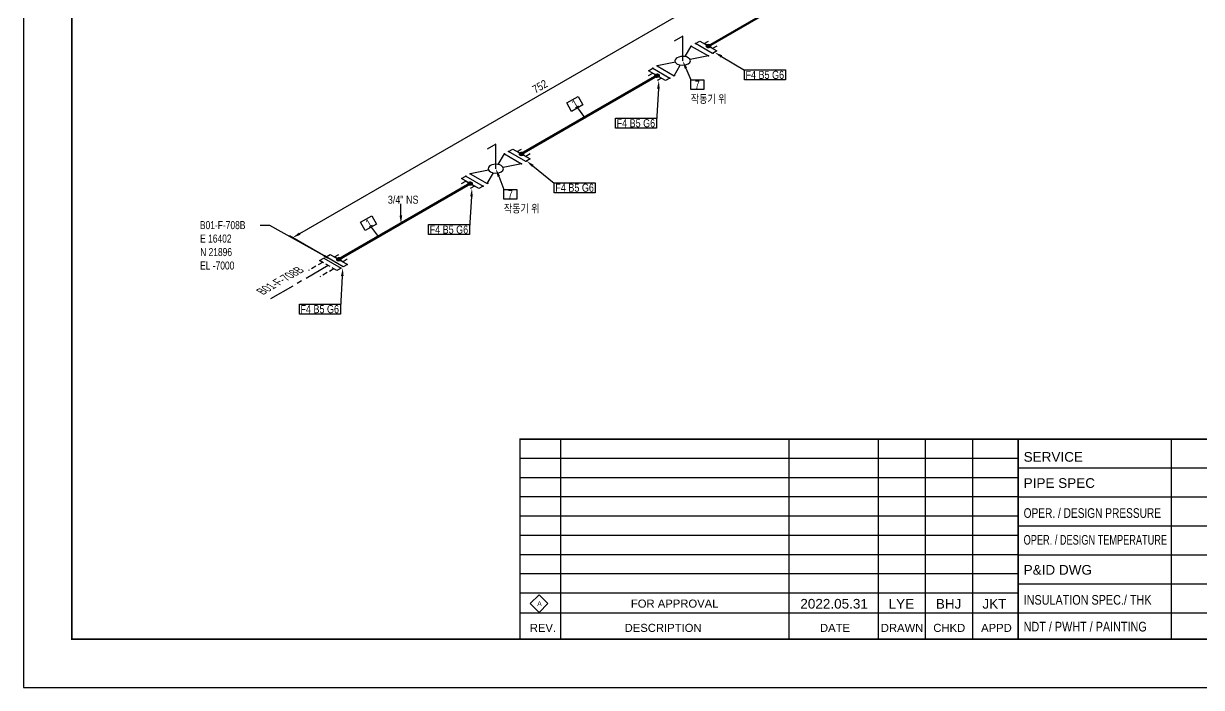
# Model space of a CAD drawing. Header units: millimetres. Extents: x 0 to 594, y 0 to 420.
# Drawn here: x 0 to 365.4, y 0 to 205.9 of the extents above; entities that cross this region are included whole.
import ezdxf
from ezdxf import colors
from ezdxf.entities.mleader import LeaderData, LeaderLine
from ezdxf.enums import TextEntityAlignment as Align
from ezdxf.math import Vec2, Vec3

# ---------------------------------------------------------------- set-up
doc = ezdxf.new("R2010")
doc.units = ezdxf.units.MM
doc.header["$LTSCALE"] = 0.25
doc.linetypes.add('CENTER', pattern=[50.8, 31.75, -6.35, 6.35, -6.35])
doc.linetypes.add('DASHED2', pattern=[9.525, 6.35, -3.175])
for name, color, linetype in [('TITLE', 7, 'Continuous'), ('기기', 6, 'Continuous'), ('밸브', 4, 'Continuous'), ('연속', 7, 'DASHED2'), ('열 추적 선', 7, 'CENTER'), ('용접', 1, 'Continuous'), ('주석', 7, 'Continuous'), ('치수', 1, 'Continuous')]:
    doc.layers.add(name, color=color, linetype=linetype)
doc.layers.add('파이프 작은 보어', color=30, linetype='Continuous', lineweight=50)
doc.styles.add('AdskIsoAnnotation', font='arial.ttf', dxfattribs={"width": 0.8, "height": 1})
doc.styles.add('AdskIsoMetric', font='arial.ttf', dxfattribs={"width": 0.8, "height": 2.5})
doc.styles.add('AdskIsoMetric-30', font='arial.ttf', dxfattribs={"width": 0.8, "height": 2.5})
doc.styles.add('FF1', font='arial.ttf')
doc.styles.add('MtXpl_', font='')
doc.styles.add('RomanS', font='arial.ttf')
doc.styles.get("Standard").update_dxf_attribs({"font": 'arial.ttf'})
doc.styles.get('MtXpl_').set_extended_font_data('Gulim')
doc.dimstyles.new('AdskIsoMetric', dxfattribs={"dimtxt": 2.5, "dimasz": 2.5, "dimexe": 1, "dimexo": 2, "dimgap": 0.8, "dimtad": 1, "dimdec": 0, "dimrnd": 1, "dimzin": 0, "dimdsep": 46, "dimtxsty": 'AdskIsoMetric', "dimcen": 0, "dimclrt": 7, "dimadec": 0, "dimazin": 0, "dimtfac": 1, "dimtdec": 0, "dimtmove": 1, "dimatfit": 3, "dimfxl": 0, "dimfrac": 2, "dimtolj": 1, "dimtzin": 0, "dimarcsym": 0})

# ---------------------------------------------------------------- blocks, each defined once
blk = doc.blocks.new('플랜지-2-IsoRight')
at = {"color": 0, "linetype": 'ByBlock', "lineweight": -2}
blk.add_wipeout([(0.044, -0.23), (-0.044, -0.179), (-0.044, 0.23), (0.044, 0.179)], dxfattribs=at)
at = {"color": 0, "linetype": 'ByBlock', "lineweight": -2, "extrusion": (-0.707107, -0.408248, 0.57735)}
for p, q in [((-0.044, -0.179), (-0.044, 0.23)), ((-0.044, 0.23), (0.044, 0.179)), ((0.044, 0.179), (0.044, -0.23)), ((0.044, -0.23), (-0.044, -0.179))]:
    blk.add_line(p, q, dxfattribs=at)
at = {"color": 0, "linetype": 'ByBlock', "lineweight": -2}
blk.add_wipeout([(0.044, -0.23), (-0.044, -0.179), (-0.044, 0.23), (0.044, 0.179)], dxfattribs=at)
at = {"color": 0, "linetype": 'ByBlock', "lineweight": -2, "extrusion": (-0.707107, -0.408248, 0.57735)}
for p, q in [((-0.044, -0.179), (-0.044, 0.23)), ((-0.044, 0.23), (0.044, 0.179)), ((0.044, 0.179), (0.044, -0.23)), ((0.044, -0.23), (-0.044, -0.179))]:
    blk.add_line(p, q, dxfattribs=at)
blk = doc.blocks.new('개스킷-2-IsoRight')
at = {"color": 0, "linetype": 'ByBlock', "lineweight": -2, "extrusion": (-1, 0, 0)}
for p in [(-0.053, 0.235), (0.044, 0.179), (-0.044, -0.179), (0.044, -0.23)]:
    blk.add_point(p, dxfattribs=at)
blk = doc.blocks.new('볼 밸브-2-IsoRight')
at = {"color": 0, "linetype": 'ByBlock', "lineweight": -2, "extrusion": (-0.707107, -0.408248, 0.57735)}
for p, q in [((-0.354, 0), (-0.354, 0.408)), ((-0.354, 0.408), (-0.101, 0.116)), ((-0.101, 0), (-0.354, 0)), ((0.354, 0), (0.101, 0)), ((0.101, -0.116), (0.354, -0.408)), ((0.113, -0.065), (0.113, -0.065)), ((0.354, -0.408), (0.354, 0))]:
    blk.add_line(p, q, dxfattribs=at)
at = {"linetype": 'ByBlock'}
for start_param, end_param in [(-2.356194, 0.785398), (0.785398, 3.926991)]:
    blk.add_ellipse((0, 0), major_axis=(-0.08, 0.138), ratio=0.57735, start_param=start_param, end_param=end_param, dxfattribs=at)
blk = doc.blocks.new('Operator_Lever-1-IsoLeft')
at = {"color": 0, "linetype": 'ByBlock', "lineweight": -2, "extrusion": (0, 0.816497, 0.57735)}
for p, q in [((0, 0), (-0.442, -0.255)), ((-0.442, -0.255), (-0.265, -0.357))]:
    blk.add_line(p, q, dxfattribs=at)
blk = doc.blocks.new('*D26')
at = {"layer": 'Defpoints', "color": 0}
for p in [(240.97, 230.41), (253.96, 222.91), (96.5, 132)]:
    blk.add_point(p, dxfattribs=at)
at = {"layer": '치수', "color": 0, "lineweight": -2}
for p, q in [((251.96, 224.07), (239.97, 230.99)), ((85.67, 140.75), (238.8, 229.16)), ((94.5, 133.15), (82.5, 140.08))]:
    blk.add_line(p, q, dxfattribs=at)
at = {"layer": '치수', "color": 0}
for points in [[(238.6, 229.52), (239.01, 228.8), (240.97, 230.41)], [(85.46, 141.11), (85.88, 140.39), (83.5, 139.5)]]:
    blk.add_solid(points, dxfattribs=at)
at = {"layer": '치수', "color": 7, "insert": (160.19, 186.39), "char_height": 2.5, "attachment_point": 5, "rotation": 30, "style": 'AdskIsoMetric-30'}
blk.add_mtext('\\A1;752', dxfattribs=at)
blk = doc.blocks.new('SocketWeld-2-IsoRight')
blk.add_hatch(color=256).paths.add_polyline_path([(0.006, -0.044), (0.006, -0.044), (0.006, -0.044), (0.006, -0.044), (0.006, -0.044), (0.007, -0.044), (0.007, -0.044), (0.007, -0.044), (0.007, -0.044), (0.007, -0.044), (0.008, -0.044), (0.008, -0.044), (0.008, -0.044), (0.008, -0.044), (0.009, -0.044), (0.009, -0.044), (0.009, -0.044), (0.009, -0.044), (0.009, -0.044), (0.01, -0.044), (0.01, -0.044), (0.01, -0.044), (0.01, -0.044), (0.01, -0.045), (0.011, -0.045), (0.011, -0.045), (0.011, -0.045), (0.011, -0.045), (0.012, -0.045), (0.012, -0.045), (0.012, -0.045), (0.012, -0.045), (0.012, -0.045), (0.013, -0.045), (0.013, -0.045), (0.013, -0.045), (0.013, -0.045), (0.013, -0.045), (0.014, -0.045), (0.014, -0.045), (0.014, -0.045), (0.014, -0.045), (0.015, -0.045), (0.015, -0.045), (0.015, -0.045), (0.015, -0.045), (0.015, -0.046), (0.016, -0.046), (0.016, -0.046), (0.016, -0.046), (0.016, -0.046), (0.016, -0.046), (0.016, -0.046), (0.017, -0.045), (0.017, -0.045), (0.017, -0.045), (0.017, -0.045), (0.017, -0.045), (0.018, -0.045), (0.018, -0.045), (0.018, -0.045), (0.018, -0.045), (0.018, -0.045), (0.018, -0.045), (0.019, -0.045), (0.019, -0.045), (0.019, -0.045), (0.019, -0.045), (0.019, -0.045), (0.02, -0.045), (0.02, -0.045), (0.02, -0.045), (0.02, -0.045), (0.02, -0.045), (0.02, -0.044), (0.021, -0.044), (0.021, -0.044), (0.021, -0.044), (0.021, -0.044), (0.021, -0.044), (0.022, -0.044), (0.022, -0.044), (0.022, -0.044), (0.022, -0.044), (0.022, -0.044), (0.022, -0.044), (0.023, -0.044), (0.023, -0.044), (0.023, -0.044), (0.023, -0.044), (0.023, -0.044), (0.024, -0.044), (0.024, -0.044), (0.024, -0.044), (0.024, -0.044), (0.024, -0.043), (0.024, -0.043), (0.025, -0.043), (0.025, -0.043), (0.025, -0.043), (0.025, -0.043), (0.025, -0.043), (0.025, -0.043), (0.025, -0.043), (0.026, -0.043), (0.026, -0.043), (0.026, -0.042), (0.026, -0.042), (0.026, -0.042), (0.026, -0.042), (0.026, -0.042), (0.026, -0.042), (0.027, -0.042), (0.027, -0.042), (0.027, -0.041), (0.027, -0.041), (0.027, -0.041), (0.027, -0.041), (0.027, -0.041), (0.028, -0.041), (0.028, -0.041), (0.028, -0.04), (0.028, -0.04), (0.028, -0.04), (0.028, -0.04), (0.028, -0.04), (0.028, -0.04), (0.029, -0.04), (0.029, -0.04), (0.029, -0.039), (0.029, -0.039), (0.029, -0.039), (0.029, -0.039), (0.029, -0.039), (0.03, -0.039), (0.03, -0.039), (0.03, -0.038), (0.03, -0.038), (0.03, -0.038), (0.03, -0.038), (0.03, -0.038), (0.03, -0.038), (0.031, -0.038), (0.031, -0.038), (0.031, -0.037), (0.031, -0.037), (0.031, -0.037), (0.031, -0.037), (0.031, -0.037), (0.032, -0.037), (0.032, -0.037), (0.032, -0.037), (0.032, -0.036), (0.032, -0.036), (0.032, -0.036), (0.032, -0.036), (0.032, -0.035), (0.032, -0.035), (0.032, -0.035), (0.032, -0.035), (0.032, -0.035), (0.032, -0.034), (0.032, -0.034), (0.032, -0.034), (0.032, -0.034), (0.033, -0.034), (0.033, -0.033), (0.033, -0.033), (0.033, -0.033), (0.033, -0.033), (0.033, -0.033), (0.033, -0.032), (0.033, -0.032), (0.033, -0.032), (0.033, -0.032), (0.033, -0.032), (0.033, -0.031), (0.033, -0.031), (0.033, -0.031), (0.034, -0.031), (0.034, -0.03), (0.034, -0.03), (0.034, -0.03), (0.034, -0.03), (0.034, -0.03), (0.034, -0.029), (0.034, -0.029), (0.034, -0.029), (0.034, -0.029), (0.034, -0.029), (0.034, -0.028), (0.034, -0.028), (0.034, -0.028), (0.035, -0.028), (0.035, -0.028), (0.035, -0.027), (0.035, -0.027), (0.035, -0.027), (0.035, -0.027), (0.035, -0.027), (0.035, -0.027), (0.035, -0.026), (0.035, -0.026), (0.035, -0.026), (0.035, -0.026), (0.035, -0.025), (0.035, -0.025), (0.035, -0.025), (0.035, -0.024), (0.035, -0.024), (0.035, -0.024), (0.035, -0.024), (0.035, -0.023), (0.035, -0.023), (0.035, -0.023), (0.035, -0.023), (0.035, -0.022), (0.035, -0.022), (0.035, -0.022), (0.035, -0.022), (0.035, -0.021), (0.035, -0.021), (0.035, -0.021), (0.035, -0.021), (0.035, -0.02), (0.035, -0.02), (0.035, -0.02), (0.035, -0.02), (0.035, -0.019), (0.035, -0.019), (0.035, -0.019), (0.035, -0.018), (0.035, -0.018), (0.035, -0.018), (0.035, -0.018), (0.035, -0.017), (0.035, -0.017), (0.035, -0.017), (0.035, -0.017), (0.035, -0.016), (0.035, -0.016), (0.035, -0.016), (0.035, -0.016), (0.035, -0.015), (0.035, -0.015), (0.035, -0.015), (0.035, -0.015), (0.035, -0.014), (0.035, -0.014), (0.035, -0.014), (0.035, -0.014), (0.035, -0.013), (0.035, -0.013), (0.035, -0.013), (0.035, -0.013), (0.035, -0.012), (0.035, -0.012), (0.034, -0.012), (0.034, -0.011), (0.034, -0.011), (0.034, -0.011), (0.034, -0.011), (0.034, -0.01), (0.034, -0.01), (0.034, -0.01), (0.034, -0.009), (0.034, -0.009), (0.034, -0.009), (0.034, -0.009), (0.034, -0.008), (0.034, -0.008), (0.033, -0.008), (0.033, -0.007), (0.033, -0.007), (0.033, -0.007), (0.033, -0.007), (0.033, -0.006), (0.033, -0.006), (0.033, -0.006), (0.033, -0.005), (0.033, -0.005), (0.033, -0.005), (0.033, -0.005), (0.033, -0.004), (0.033, -0.004), (0.032, -0.004), (0.032, -0.003), (0.032, -0.003), (0.032, -0.003), (0.032, -0.003), (0.032, -0.002), (0.032, -0.002), (0.032, -0.002), (0.032, -0.001), (0.032, -0.001), (0.032, -0.001), (0.032, -0.001), (0.032, 0), (0.032, 0), (0.032, 0), (0.032, 0), (0.031, 0.001), (0.031, 0.001), (0.031, 0.001), (0.031, 0.001), (0.031, 0.002), (0.031, 0.002), (0.031, 0.002), (0.03, 0.003), (0.03, 0.003), (0.03, 0.003), (0.03, 0.003), (0.03, 0.004), (0.03, 0.004), (0.03, 0.004), (0.03, 0.005), (0.029, 0.005), (0.029, 0.005), (0.029, 0.006), (0.029, 0.006), (0.029, 0.006), (0.029, 0.006), (0.029, 0.007), (0.028, 0.007), (0.028, 0.007), (0.028, 0.008), (0.028, 0.008), (0.028, 0.008), (0.028, 0.008), (0.028, 0.009), (0.028, 0.009), (0.027, 0.009), (0.027, 0.01), (0.027, 0.01), (0.027, 0.01), (0.027, 0.01), (0.027, 0.011), (0.027, 0.011), (0.026, 0.011), (0.026, 0.012), (0.026, 0.012), (0.026, 0.012), (0.026, 0.012), (0.026, 0.013), (0.026, 0.013), (0.026, 0.013), (0.025, 0.014), (0.025, 0.014), (0.025, 0.014), (0.025, 0.014), (0.025, 0.014), (0.025, 0.015), (0.025, 0.015), (0.024, 0.015), (0.024, 0.015), (0.024, 0.016), (0.024, 0.016), (0.024, 0.016), (0.024, 0.017), (0.023, 0.017), (0.023, 0.017), (0.023, 0.017), (0.023, 0.018), (0.023, 0.018), (0.022, 0.018), (0.022, 0.018), (0.022, 0.019), (0.022, 0.019), (0.022, 0.019), (0.022, 0.019), (0.021, 0.02), (0.021, 0.02), (0.021, 0.02), (0.021, 0.02), (0.021, 0.021), (0.02, 0.021), (0.02, 0.021), (0.02, 0.021), (0.02, 0.022), (0.02, 0.022), (0.02, 0.022), (0.019, 0.022), (0.019, 0.023), (0.019, 0.023), (0.019, 0.023), (0.019, 0.023), (0.018, 0.024), (0.018, 0.024), (0.018, 0.024), (0.018, 0.025), (0.018, 0.025), (0.018, 0.025), (0.017, 0.025), (0.017, 0.026), (0.017, 0.026), (0.017, 0.026), (0.017, 0.026), (0.016, 0.027), (0.016, 0.027), (0.016, 0.027), (0.016, 0.027), (0.016, 0.027), (0.016, 0.028), (0.015, 0.028), (0.015, 0.028), (0.015, 0.028), (0.015, 0.028), (0.015, 0.029), (0.014, 0.029), (0.014, 0.029), (0.014, 0.029), (0.014, 0.029), (0.013, 0.03), (0.013, 0.03), (0.013, 0.03), (0.013, 0.03), (0.013, 0.03), (0.012, 0.031), (0.012, 0.031), (0.012, 0.031), (0.012, 0.031), (0.012, 0.031), (0.011, 0.032), (0.011, 0.032), (0.011, 0.032), (0.011, 0.032), (0.01, 0.032), (0.01, 0.033), (0.01, 0.033), (0.01, 0.033), (0.01, 0.033), (0.009, 0.033), (0.009, 0.034), (0.009, 0.034), (0.009, 0.034), (0.009, 0.034), (0.008, 0.034), (0.008, 0.035), (0.008, 0.035), (0.008, 0.035), (0.007, 0.035), (0.007, 0.035), (0.007, 0.036), (0.007, 0.036), (0.007, 0.036), (0.006, 0.036), (0.006, 0.037), (0.006, 0.037), (0.006, 0.037), (0.006, 0.037), (0.006, 0.037), (0.005, 0.037), (0.005, 0.037), (0.005, 0.038), (0.005, 0.038), (0.004, 0.038), (0.004, 0.038), (0.004, 0.038), (0.004, 0.038), (0.003, 0.038), (0.003, 0.038), (0.003, 0.039), (0.003, 0.039), (0.003, 0.039), (0.002, 0.039), (0.002, 0.039), (0.002, 0.039), (0.002, 0.039), (0.001, 0.039), (0.001, 0.04), (0.001, 0.04), (0.001, 0.04), (0.001, 0.04), (0, 0.04), (0, 0.04), (0, 0.04), (0, 0.041), (-0.001, 0.041), (-0.001, 0.041), (-0.001, 0.041), (-0.001, 0.041), (-0.001, 0.041), (-0.002, 0.041), (-0.002, 0.041), (-0.002, 0.042), (-0.002, 0.042), (-0.003, 0.042), (-0.003, 0.042), (-0.003, 0.042), (-0.003, 0.042), (-0.004, 0.042), (-0.004, 0.042), (-0.004, 0.043), (-0.004, 0.043), (-0.004, 0.043), (-0.005, 0.043), (-0.005, 0.043), (-0.005, 0.043), (-0.005, 0.043), (-0.006, 0.044), (-0.006, 0.044), (-0.006, 0.044), (-0.006, 0.044), (-0.006, 0.044), (-0.006, 0.044), (-0.007, 0.044), (-0.007, 0.044), (-0.007, 0.044), (-0.007, 0.044), (-0.007, 0.044), (-0.008, 0.044), (-0.008, 0.044), (-0.008, 0.044), (-0.008, 0.044), (-0.009, 0.044), (-0.009, 0.044), (-0.009, 0.044), (-0.009, 0.044), (-0.009, 0.044), (-0.01, 0.044), (-0.01, 0.044), (-0.01, 0.044), (-0.01, 0.044), (-0.01, 0.045), (-0.011, 0.045), (-0.011, 0.045), (-0.011, 0.045), (-0.011, 0.045), (-0.012, 0.045), (-0.012, 0.045), (-0.012, 0.045), (-0.012, 0.045), (-0.012, 0.045), (-0.013, 0.045), (-0.013, 0.045), (-0.013, 0.045), (-0.013, 0.045), (-0.013, 0.045), (-0.014, 0.045), (-0.014, 0.045), (-0.014, 0.045), (-0.014, 0.045), (-0.015, 0.045), (-0.015, 0.045), (-0.015, 0.045), (-0.015, 0.045), (-0.015, 0.046), (-0.016, 0.046), (-0.016, 0.046), (-0.016, 0.046), (-0.016, 0.046), (-0.016, 0.046), (-0.016, 0.046), (-0.017, 0.045), (-0.017, 0.045), (-0.017, 0.045), (-0.017, 0.045), (-0.017, 0.045), (-0.018, 0.045), (-0.018, 0.045), (-0.018, 0.045), (-0.018, 0.045), (-0.018, 0.045), (-0.018, 0.045), (-0.019, 0.045), (-0.019, 0.045), (-0.019, 0.045), (-0.019, 0.045), (-0.019, 0.045), (-0.02, 0.045), (-0.02, 0.045), (-0.02, 0.045), (-0.02, 0.045), (-0.02, 0.045), (-0.02, 0.044), (-0.021, 0.044), (-0.021, 0.044), (-0.021, 0.044), (-0.021, 0.044), (-0.021, 0.044), (-0.022, 0.044), (-0.022, 0.044), (-0.022, 0.044), (-0.022, 0.044), (-0.022, 0.044), (-0.022, 0.044), (-0.023, 0.044), (-0.023, 0.044), (-0.023, 0.044), (-0.023, 0.044), (-0.023, 0.044), (-0.024, 0.044), (-0.024, 0.044), (-0.024, 0.044), (-0.024, 0.044), (-0.024, 0.043), (-0.024, 0.043), (-0.025, 0.043), (-0.025, 0.043), (-0.025, 0.043), (-0.025, 0.043), (-0.025, 0.043), (-0.025, 0.043), (-0.025, 0.043), (-0.026, 0.043), (-0.026, 0.043), (-0.026, 0.042), (-0.026, 0.042), (-0.026, 0.042), (-0.026, 0.042), (-0.026, 0.042), (-0.026, 0.042), (-0.027, 0.042), (-0.027, 0.042), (-0.027, 0.041), (-0.027, 0.041), (-0.027, 0.041), (-0.027, 0.041), (-0.027, 0.041), (-0.028, 0.041), (-0.028, 0.041), (-0.028, 0.04), (-0.028, 0.04), (-0.028, 0.04), (-0.028, 0.04), (-0.028, 0.04), (-0.028, 0.04), (-0.029, 0.04), (-0.029, 0.04), (-0.029, 0.039), (-0.029, 0.039), (-0.029, 0.039), (-0.029, 0.039), (-0.029, 0.039), (-0.03, 0.039), (-0.03, 0.039), (-0.03, 0.038), (-0.03, 0.038), (-0.03, 0.038), (-0.03, 0.038), (-0.03, 0.038), (-0.03, 0.038), (-0.031, 0.038), (-0.031, 0.038), (-0.031, 0.037), (-0.031, 0.037), (-0.031, 0.037), (-0.031, 0.037), (-0.031, 0.037), (-0.032, 0.037), (-0.032, 0.037), (-0.032, 0.037), (-0.032, 0.036), (-0.032, 0.036), (-0.032, 0.036), (-0.032, 0.036), (-0.032, 0.035), (-0.032, 0.035), (-0.032, 0.035), (-0.032, 0.035), (-0.032, 0.035), (-0.032, 0.034), (-0.032, 0.034), (-0.032, 0.034), (-0.032, 0.034), (-0.033, 0.034), (-0.033, 0.033), (-0.033, 0.033), (-0.033, 0.033), (-0.033, 0.033), (-0.033, 0.033), (-0.033, 0.032), (-0.033, 0.032), (-0.033, 0.032), (-0.033, 0.032), (-0.033, 0.032), (-0.033, 0.031), (-0.033, 0.031), (-0.033, 0.031), (-0.034, 0.031), (-0.034, 0.03), (-0.034, 0.03), (-0.034, 0.03), (-0.034, 0.03), (-0.034, 0.03), (-0.034, 0.029), (-0.034, 0.029), (-0.034, 0.029), (-0.034, 0.029), (-0.034, 0.029), (-0.034, 0.028), (-0.034, 0.028), (-0.034, 0.028), (-0.035, 0.028), (-0.035, 0.028), (-0.035, 0.027), (-0.035, 0.027), (-0.035, 0.027), (-0.035, 0.027), (-0.035, 0.027), (-0.035, 0.027), (-0.035, 0.026), (-0.035, 0.026), (-0.035, 0.026), (-0.035, 0.026), (-0.035, 0.025), (-0.035, 0.025), (-0.035, 0.025), (-0.035, 0.024), (-0.035, 0.024), (-0.035, 0.024), (-0.035, 0.024), (-0.035, 0.023), (-0.035, 0.023), (-0.035, 0.023), (-0.035, 0.023), (-0.035, 0.022), (-0.035, 0.022), (-0.035, 0.022), (-0.035, 0.022), (-0.035, 0.021), (-0.035, 0.021), (-0.035, 0.021), (-0.035, 0.021), (-0.035, 0.02), (-0.035, 0.02), (-0.035, 0.02), (-0.035, 0.02), (-0.035, 0.019), (-0.035, 0.019), (-0.035, 0.019), (-0.035, 0.018), (-0.035, 0.018), (-0.035, 0.018), (-0.035, 0.018), (-0.035, 0.017), (-0.035, 0.017), (-0.035, 0.017), (-0.035, 0.017), (-0.035, 0.016), (-0.035, 0.016), (-0.035, 0.016), (-0.035, 0.016), (-0.035, 0.015), (-0.035, 0.015), (-0.035, 0.015), (-0.035, 0.015), (-0.035, 0.014), (-0.035, 0.014), (-0.035, 0.014), (-0.035, 0.014), (-0.035, 0.013), (-0.035, 0.013), (-0.035, 0.013), (-0.035, 0.013), (-0.035, 0.012), (-0.035, 0.012), (-0.034, 0.012), (-0.034, 0.011), (-0.034, 0.011), (-0.034, 0.011), (-0.034, 0.011), (-0.034, 0.01), (-0.034, 0.01), (-0.034, 0.01), (-0.034, 0.009), (-0.034, 0.009), (-0.034, 0.009), (-0.034, 0.009), (-0.034, 0.008), (-0.034, 0.008), (-0.033, 0.008), (-0.033, 0.007), (-0.033, 0.007), (-0.033, 0.007), (-0.033, 0.007), (-0.033, 0.006), (-0.033, 0.006), (-0.033, 0.006), (-0.033, 0.005), (-0.033, 0.005), (-0.033, 0.005), (-0.033, 0.005), (-0.033, 0.004), (-0.033, 0.004), (-0.032, 0.004), (-0.032, 0.003), (-0.032, 0.003), (-0.032, 0.003), (-0.032, 0.003), (-0.032, 0.002), (-0.032, 0.002), (-0.032, 0.002), (-0.032, 0.001), (-0.032, 0.001), (-0.032, 0.001), (-0.032, 0.001), (-0.032, 0), (-0.032, 0), (-0.032, 0), (-0.032, 0), (-0.031, -0.001), (-0.031, -0.001), (-0.031, -0.001), (-0.031, -0.001), (-0.031, -0.002), (-0.031, -0.002), (-0.031, -0.002), (-0.03, -0.003), (-0.03, -0.003), (-0.03, -0.003), (-0.03, -0.004), (-0.03, -0.004), (-0.03, -0.004), (-0.03, -0.004), (-0.03, -0.005), (-0.029, -0.005), (-0.029, -0.005), (-0.029, -0.006), (-0.029, -0.006), (-0.029, -0.006), (-0.029, -0.006), (-0.029, -0.007), (-0.028, -0.007), (-0.028, -0.007), (-0.028, -0.008), (-0.028, -0.008), (-0.028, -0.008), (-0.028, -0.008), (-0.028, -0.009), (-0.028, -0.009), (-0.027, -0.009), (-0.027, -0.01), (-0.027, -0.01), (-0.027, -0.01), (-0.027, -0.01), (-0.027, -0.011), (-0.027, -0.011), (-0.026, -0.011), (-0.026, -0.012), (-0.026, -0.012), (-0.026, -0.012), (-0.026, -0.012), (-0.026, -0.013), (-0.026, -0.013), (-0.026, -0.013), (-0.025, -0.014), (-0.025, -0.014), (-0.025, -0.014), (-0.025, -0.014), (-0.025, -0.014), (-0.025, -0.015), (-0.025, -0.015), (-0.024, -0.015), (-0.024, -0.015), (-0.024, -0.016), (-0.024, -0.016), (-0.024, -0.016), (-0.024, -0.017), (-0.023, -0.017), (-0.023, -0.017), (-0.023, -0.017), (-0.023, -0.018), (-0.023, -0.018), (-0.022, -0.018), (-0.022, -0.018), (-0.022, -0.019), (-0.022, -0.019), (-0.022, -0.019), (-0.022, -0.019), (-0.021, -0.02), (-0.021, -0.02), (-0.021, -0.02), (-0.021, -0.02), (-0.021, -0.021), (-0.02, -0.021), (-0.02, -0.021), (-0.02, -0.021), (-0.02, -0.022), (-0.02, -0.022), (-0.02, -0.022), (-0.019, -0.022), (-0.019, -0.023), (-0.019, -0.023), (-0.019, -0.023), (-0.019, -0.023), (-0.018, -0.024), (-0.018, -0.024), (-0.018, -0.024), (-0.018, -0.025), (-0.018, -0.025), (-0.018, -0.025), (-0.017, -0.025), (-0.017, -0.026), (-0.017, -0.026), (-0.017, -0.026), (-0.017, -0.026), (-0.016, -0.027), (-0.016, -0.027), (-0.016, -0.027), (-0.016, -0.027), (-0.016, -0.027), (-0.016, -0.028), (-0.015, -0.028), (-0.015, -0.028), (-0.015, -0.028), (-0.015, -0.028), (-0.015, -0.029), (-0.014, -0.029), (-0.014, -0.029), (-0.014, -0.029), (-0.014, -0.029), (-0.013, -0.03), (-0.013, -0.03), (-0.013, -0.03), (-0.013, -0.03), (-0.013, -0.03), (-0.012, -0.031), (-0.012, -0.031), (-0.012, -0.031), (-0.012, -0.031), (-0.012, -0.031), (-0.011, -0.032), (-0.011, -0.032), (-0.011, -0.032), (-0.011, -0.032), (-0.01, -0.032), (-0.01, -0.033), (-0.01, -0.033), (-0.01, -0.033), (-0.01, -0.033), (-0.009, -0.033), (-0.009, -0.034), (-0.009, -0.034), (-0.009, -0.034), (-0.009, -0.034), (-0.008, -0.034), (-0.008, -0.035), (-0.008, -0.035), (-0.008, -0.035), (-0.007, -0.035), (-0.007, -0.035), (-0.007, -0.036), (-0.007, -0.036), (-0.007, -0.036), (-0.006, -0.036), (-0.006, -0.037), (-0.006, -0.037), (-0.006, -0.037), (-0.006, -0.037), (-0.006, -0.037), (-0.005, -0.037), (-0.005, -0.037), (-0.005, -0.038), (-0.005, -0.038), (-0.004, -0.038), (-0.004, -0.038), (-0.004, -0.038), (-0.004, -0.038), (-0.004, -0.038), (-0.003, -0.038), (-0.003, -0.039), (-0.003, -0.039), (-0.003, -0.039), (-0.002, -0.039), (-0.002, -0.039), (-0.002, -0.039), (-0.002, -0.039), (-0.001, -0.039), (-0.001, -0.04), (-0.001, -0.04), (-0.001, -0.04), (-0.001, -0.04), (0, -0.04), (0, -0.04), (0, -0.04), (0, -0.041), (0.001, -0.041), (0.001, -0.041), (0.001, -0.041), (0.001, -0.041), (0.001, -0.041), (0.002, -0.041), (0.002, -0.041), (0.002, -0.042), (0.002, -0.042), (0.003, -0.042), (0.003, -0.042), (0.003, -0.042), (0.003, -0.042), (0.003, -0.042), (0.004, -0.042), (0.004, -0.043), (0.004, -0.043), (0.004, -0.043), (0.005, -0.043), (0.005, -0.043), (0.005, -0.043), (0.005, -0.043)], flags=0)
at = {"color": 0, "linetype": 'ByBlock', "lineweight": -2, "extrusion": (-0.707107, -0.408248, 0.57735)}
for p, q in [((-0.088, 0.153), (0, 0.102)), ((-0.032, 0.037), (-0.035, 0.027)), ((-0.035, 0.027), (-0.035, 0.014)), ((-0.035, 0.014), (-0.032, 0)), ((-0.025, 0.043), (-0.032, 0.037)), ((-0.016, 0.046), (-0.025, 0.043)), ((-0.006, 0.044), (-0.016, 0.046)), ((0.006, 0.037), (-0.006, 0.044)), ((0, 0.102), (0, -0.102)), ((0.016, 0.027), (0.006, 0.037)), ((0.025, 0.014), (0.016, 0.027)), ((0.032, 0), (0.025, 0.014)), ((0.035, -0.014), (0.032, 0)), ((0, -0.102), (-0.088, -0.051)), ((-0.032, 0), (-0.025, -0.014)), ((-0.025, -0.014), (-0.016, -0.027)), ((-0.016, -0.027), (-0.006, -0.037)), ((-0.006, -0.037), (0.006, -0.044)), ((0.006, -0.044), (0.016, -0.046)), ((0.016, -0.046), (0.025, -0.043)), ((0.025, -0.043), (0.032, -0.037)), ((0.032, -0.037), (0.035, -0.027)), ((0.035, -0.027), (0.035, -0.014))]:
    blk.add_line(p, q, dxfattribs=at)
blk = doc.blocks.new('AnnoRect')
at = {"color": 0, "linetype": 'ByBlock', "lineweight": -2}
blk.add_wipeout([(-0.81, -0.6), (-0.81, 0.6), (0.81, 0.6), (0.81, -0.6)], dxfattribs=at)
blk.add_lwpolyline([(-0.81, -0.6), (-0.81, 0.6), (0.81, 0.6), (0.81, -0.6)], close=True, dxfattribs=at)
at = {"color": 0, "linetype": 'ByBlock', "lineweight": -2, "style": 'AdskIsoAnnotation', "width": 0.8}
blk.add_attdef('XX', text='', height=1, dxfattribs=at).set_placement((0, 0), align=Align.MIDDLE_CENTER)

msp = doc.modelspace()

# ---------------------------------------------------------------- linework, layer by layer
at = {"linetype": 'ByBlock', "lineweight": -2}
for p, q in [((166.559, 77), (166.559, 15.069)), ((237.417, 77), (237.417, 15.069)), ((265.082, 77), (265.082, 15.069)), ((279.721, 77), (279.721, 15.069)), ((294.361, 77), (294.361, 15.069)), ((356, 77), (356, 15))]:
    msp.add_line(p, q, dxfattribs=at)
for p, q in [((308.576, 71), (154, 71)), ((415, 68), (308.576, 68)), ((308.576, 65), (154, 65)), ((308.576, 59.076), (154, 59.076)), ((415, 59), (308.576, 59)), ((308.576, 53.076), (154, 53.076)), ((415, 50), (308.576, 50)), ((308.576, 47.152), (154, 47.152)), ((308.576, 41.152), (154, 41.152)), ((415, 41), (308.576, 41)), ((308.576, 35.228), (154, 35.228)), ((415, 32), (308.576, 32)), ((308.576, 29.228), (154, 29.228)), ((308.576, 23), (154, 23)), ((415, 23), (308.576, 23))]:
    msp.add_line(p, q)
at = {"linetype": 'ByBlock', "lineweight": -2, "const_width": 0.5}
for points in [[(415, 77), (154, 77), (154, 15)], [(308.576, 77), (308.576, 15.133)]]:
    msp.add_lwpolyline(points, dxfattribs=at)
at = {"layer": 'TITLE', "color": 7, "linetype": 'Continuous'}
msp.add_lwpolyline([(159.903, 23.261), (162.64, 25.999), (159.903, 28.737), (157.165, 25.999)], close=True, dxfattribs=at)
at = {"layer": '주석', "linetype": 'ByBlock', "lineweight": -2}
msp.add_line((76.421, 143.238), (73.359, 143.238), dxfattribs=at)
msp.add_lwpolyline([(93.218, 133.851), (76.421, 143.238)], dxfattribs=at)
at = {"layer": '주석'}
msp.add_solid([(93.422, 134.215), (95.401, 132.632), (93.015, 133.488)], dxfattribs=at)

# ---------------------------------------------------------------- block references
at = {"layer": '밸브', "xscale": 15, "yscale": 15, "zscale": 15}
for name, p, rotation in [('Operator_Lever-1-IsoLeft', (204.481, 194.346), 240.000000000024), ('개스킷-2-IsoRight', (210.448, 197.79), 240), ('플랜지-2-IsoRight', (197.189, 190.136), 59.99999999999999), ('Operator_Lever-1-IsoLeft', (146.511, 160.876), 240.000000000012), ('개스킷-2-IsoRight', (152.477, 164.321), 239.9999999999038), ('플랜지-2-IsoRight', (139.219, 156.666), 59.99999999999999)]:
    msp.add_blockref(name, p, dxfattribs=dict(at, rotation=rotation))

# ---------------------------------------------------------------- texts
at = {"color": 7, "linetype": 'ByBlock', "lineweight": -2, "style": 'RomanS'}
for s, p in [('SERVICE', (310.25, 70.006)), ('PIPE SPEC', (310.25, 61.898)), ('P&ID DWG ', (310.25, 34.973))]:
    msp.add_text(s, height=3, dxfattribs=at).set_placement(p)
for s, width, p in [('OPER. / DESIGN PRESSURE', 0.75, (310.25, 52.589)), ('OPER. / DESIGN TEMPERATURE', 0.68, (310.25, 44.281)), ('INSULATION SPEC./ THK', 0.8, (310.25, 25.664)), ('NDT / PWHT / PAINTING', 0.8, (310.25, 17.356))]:
    msp.add_text(s, height=3, dxfattribs=dict(at, width=width)).set_placement(p)
at = {"color": 7, "style": 'AdskIsoMetric'}
msp.add_text('FOR APPROVAL', height=2.5, dxfattribs=at).set_placement((201.988, 26), align=Align.MIDDLE_CENTER)
at = {"color": 7, "linetype": 'ByBlock', "lineweight": -2, "style": 'RomanS'}
for s, p in [('REV.', (161.116, 17.225)), ('DESCRIPTION', (198.401, 17.225)), ('DATE', (251.719, 17.225)), ('DRAWN', (272.53, 17.225)), ('CHKD', (287.17, 17.225)), ('APPD', (301.809, 17.225))]:
    msp.add_text(s, height=2.5, dxfattribs=at).set_placement(p, align=Align.CENTER)
at = {"color": 7}
for tag, p in [('2022.05.31', (251.451, 24.452)), ('LYE', (272.32, 24.424)), ('BHJ', (286.959, 24.424)), ('JKT', (301.175, 24.424))]:
    msp.add_attdef(tag, text='', height=3, dxfattribs=at).set_placement(p, align=Align.CENTER)
at = {"layer": 'TITLE', "color": 7, "linetype": 'Continuous', "style": 'FF1'}
msp.add_text('A', height=1.495, dxfattribs=at).set_placement((159.354, 25.222))
at = {"layer": '기기', "style": 'AdskIsoMetric-30', "oblique": 330, "width": 0.8}
msp.add_text('B01-F-708B', height=2.5, rotation=30, dxfattribs=at).set_placement((74.329, 121.685))
at = {"layer": '주석', "style": 'MtXpl_', "width": 0.8}
for s, p in [('B01-F-708B', (54.721, 142.149)), ('E 16402', (54.772, 137.972)), ('N 21896', (54.78, 133.795)), ('EL -7000', (54.772, 129.618))]:
    msp.add_text(s, height=2.5, dxfattribs=at).set_placement(p)
at = {"layer": '주석', "insert": (113, 150), "char_height": 2.5, "attachment_point": 7, "style": 'AdskIsoAnnotation'}
msp.add_mtext('{\\Q0;3/4" NS}', dxfattribs=at)

# ---------------------------------------------------------------- leaders
at = {"layer": '주석'}
ml = msp.add_multileader_mtext('Standard', dxfattribs=at)
ml.set_content('')
ml.set_leader_properties()
ml.build(insert=Vec2(0, 0))
ml.multileader.update_dxf_attribs({"dogleg_length": 0, "arrow_head_size": 2.5})
ctx = ml.context
ctx.base_point, ctx.arrow_head_size = Vec3(207, 188.456), 2.5
notes = []
notes.append((ctx, [(0, (1, 1, 0), (207, 188.456), (-1, 0), 0, [(0, [(204.481, 194.346)], 0, [])])]))
ctx.mtext, ml.multileader.dxf.content_type = None, 0
ml = msp.add_multileader_mtext('Standard', dxfattribs=at)
ml.set_content('')
ml.set_leader_properties()
ml.build(insert=Vec2(0, 0))
ml.multileader.update_dxf_attribs({"dogleg_length": 0, "arrow_head_size": 0})
ctx = ml.context
ctx.base_point, ctx.arrow_head_size = Vec3(171.9, 179.788), 0
notes.append((ctx, [(0, (1, 1, 0), (171.9, 179.788), (-1, 0), 0, [(0, [(174.109, 176.811)], 0, [])])]))
ctx.mtext, ml.multileader.dxf.content_type = None, 0
ml = msp.add_multileader_mtext('Standard', dxfattribs=at)
ml.set_content('')
ml.set_leader_properties()
ml.build(insert=Vec2(0, 0))
ml.multileader.update_dxf_attribs({"dogleg_length": 0, "arrow_head_size": 2.5})
ctx = ml.context
ctx.base_point, ctx.arrow_head_size = Vec3(149, 154.456), 2.5
notes.append((ctx, [(0, (1, 1, 0), (149, 154.456), (-1, 0), 0, [(0, [(146.511, 160.876)], 0, [])])]))
ctx.mtext, ml.multileader.dxf.content_type = None, 0
ml = msp.add_multileader_mtext('Standard', dxfattribs=at)
ml.set_content('')
ml.set_leader_properties()
ml.build(insert=Vec2(0, 0))
ml.multileader.update_dxf_attribs({"dogleg_length": 0, "arrow_head_size": 2.5})
ctx = ml.context
ctx.base_point, ctx.arrow_head_size = Vec3(117.01, 150), 2.5
notes.append((ctx, [(0, (1, 1, 0), (117.01, 150), (-1, 0), 0, [(0, [(117.07, 143.879)], 0, [])])]))
ctx.mtext, ml.multileader.dxf.content_type = None, 0
ml = msp.add_multileader_mtext('Standard', dxfattribs=at)
ml.set_content('')
ml.set_leader_properties()
ml.build(insert=Vec2(0, 0))
ml.multileader.update_dxf_attribs({"dogleg_length": 0, "arrow_head_size": 0})
ctx = ml.context
ctx.base_point, ctx.arrow_head_size = Vec3(107.901, 142.788), 0
notes.append((ctx, [(0, (1, 1, 0), (107.901, 142.788), (-1, 0), 0, [(0, [(110.088, 139.848)], 0, [])])]))
ctx.mtext, ml.multileader.dxf.content_type = None, 0
for ctx, leaders in notes:
    for number, flags, end, landing, length, lines in leaders:
        leader = LeaderData()
        leader.index, (leader.has_last_leader_line, leader.has_dogleg_vector, leader.attachment_direction) = number, flags
        leader.last_leader_point, leader.dogleg_vector, leader.dogleg_length = Vec3(end), Vec3(landing), length
        for number, points, colour, breaks in lines:
            line = LeaderLine()
            line.index, line.vertices, line.color, line.breaks = number, Vec3.list(points), colors.encode_raw_color(colour), breaks
            leader.lines.append(line)
        ctx.leaders.append(leader)

# ---------------------------------------------------------------- next in the draw order: linework, layer by layer
at = {"layer": '파이프 작은 보어'}
msp.add_lwpolyline([(96.495, 132), (138.556, 156.284)], dxfattribs=at)

# ---------------------------------------------------------------- next in the draw order: block references
at = {"layer": '밸브', "xscale": 15, "yscale": 15, "zscale": 15}
for name, p, rotation in [('볼 밸브-2-IsoRight', (204.481, 194.346), 240.000000000012), ('개스킷-2-IsoRight', (198.515, 190.901), 240.0000000000963), ('볼 밸브-2-IsoRight', (146.511, 160.876), 240.000000000012), ('개스킷-2-IsoRight', (140.544, 157.432), 240.0000000001444)]:
    msp.add_blockref(name, p, dxfattribs=dict(at, rotation=rotation))
at = {"layer": '용접', "xscale": 15, "yscale": 15, "zscale": 15, "rotation": 60.00000000001256}
for p in [(196.526, 189.753), (138.556, 156.284)]:
    msp.add_blockref('SocketWeld-2-IsoRight', p, dxfattribs=at)

# ---------------------------------------------------------------- next in the draw order: leaders
at = {"layer": '주석'}
ml = msp.add_multileader_mtext('Standard', dxfattribs=at)
ml.set_content('')
ml.set_leader_properties()
ml.build(insert=Vec2(0, 0))
ml.multileader.update_dxf_attribs({"dogleg_length": 0, "arrow_head_size": 2.5})
ctx = ml.context
ctx.base_point, ctx.arrow_head_size = Vec3(196.35, 175.551), 2.5
notes = []
notes.append((ctx, [(0, (1, 1, 0), (196.35, 175.551), (-1, 0), 0, [(0, [(197.079, 188.222)], 0, [])])]))
ctx.mtext, ml.multileader.dxf.content_type = None, 0
ml = msp.add_multileader_mtext('Standard', dxfattribs=at)
ml.set_content('')
ml.set_leader_properties()
ml.build(insert=Vec2(0, 0))
ml.multileader.update_dxf_attribs({"dogleg_length": 0, "arrow_head_size": 2.5})
ctx = ml.context
ctx.base_point, ctx.arrow_head_size = Vec3(138.35, 142.551), 2.5
notes.append((ctx, [(0, (1, 1, 0), (138.35, 142.551), (-1, 0), 0, [(0, [(139.101, 154.753)], 0, [])])]))
ctx.mtext, ml.multileader.dxf.content_type = None, 0
for ctx, leaders in notes:
    for number, flags, end, landing, length, lines in leaders:
        leader = LeaderData()
        leader.index, (leader.has_last_leader_line, leader.has_dogleg_vector, leader.attachment_direction) = number, flags
        leader.last_leader_point, leader.dogleg_vector, leader.dogleg_length = Vec3(end), Vec3(landing), length
        for number, points, colour, breaks in lines:
            line = LeaderLine()
            line.index, line.vertices, line.color, line.breaks = number, Vec3.list(points), colors.encode_raw_color(colour), breaks
            leader.lines.append(line)
        ctx.leaders.append(leader)

# ---------------------------------------------------------------- next in the draw order: block references
at = {"layer": '밸브', "xscale": 15, "yscale": 15, "zscale": 15, "rotation": 240}
for p in [(211.773, 198.556), (153.803, 165.086)]:
    msp.add_blockref('플랜지-2-IsoRight', p, dxfattribs=at)

# ---------------------------------------------------------------- next in the draw order: linework, layer by layer
at = {"layer": '파이프 작은 보어'}
for points in [[(212.436, 198.939), (248.656, 219.85)], [(154.466, 165.469), (196.526, 189.753)]]:
    msp.add_lwpolyline(points, dxfattribs=at)

# ---------------------------------------------------------------- next in the draw order: block references
at = {"layer": '용접', "xscale": 15, "yscale": 15, "zscale": 15, "rotation": 240.0000000000125}
for p in [(212.436, 198.939), (154.466, 165.469)]:
    msp.add_blockref('SocketWeld-2-IsoRight', p, dxfattribs=at)

# ---------------------------------------------------------------- next in the draw order: dimensions: what is measured, and where the dimension line sits
at = {"layer": '치수'}
dim = msp.add_linear_dim(base=(240.969, 230.412), p1=(96.495, 132), p2=(253.959, 222.912), angle=30, text='752', dimstyle='AdskIsoMetric', override={"dimtad": 0, "dimlfac": 4.13588, "dimtxsty": 'AdskIsoMetric-30', "dimse1": 0, "dimse2": 0, "dimsd1": 0, "dimsd2": 0, "dimtmove": 1}, dxfattribs=at)
dim.commit()
dim.dimension.update_dxf_attribs({"geometry": '*D26', "text_midpoint": (160.191, 186.391), "dimtype": 160})

# ---------------------------------------------------------------- next in the draw order: leaders
at = {"layer": '주석'}
ml = msp.add_multileader_mtext('Standard', dxfattribs=at)
ml.set_content('')
ml.set_leader_properties()
ml.build(insert=Vec2(0, 0))
ml.multileader.update_dxf_attribs({"dogleg_length": 0, "arrow_head_size": 2.5})
ctx = ml.context
ctx.base_point, ctx.arrow_head_size = Vec3(223.65, 191.449), 2.5
notes = []
notes.append((ctx, [(0, (1, 1, 0), (223.65, 191.449), (-1, 0), 0, [(0, [(214.378, 196.998)], 0, [])])]))
ctx.mtext, ml.multileader.dxf.content_type = None, 0
ml = msp.add_multileader_mtext('Standard', dxfattribs=at)
ml.set_content('')
ml.set_leader_properties()
ml.build(insert=Vec2(0, 0))
ml.multileader.update_dxf_attribs({"dogleg_length": 0, "arrow_head_size": 2.5})
ctx = ml.context
ctx.base_point, ctx.arrow_head_size = Vec3(164.65, 156.449), 2.5
notes.append((ctx, [(0, (1, 1, 0), (164.65, 156.449), (-1, 0), 0, [(0, [(156.032, 163.312)], 0, [])])]))
ctx.mtext, ml.multileader.dxf.content_type = None, 0
for ctx, leaders in notes:
    for number, flags, end, landing, length, lines in leaders:
        leader = LeaderData()
        leader.index, (leader.has_last_leader_line, leader.has_dogleg_vector, leader.attachment_direction) = number, flags
        leader.last_leader_point, leader.dogleg_vector, leader.dogleg_length = Vec3(end), Vec3(landing), length
        for number, points, colour, breaks in lines:
            line = LeaderLine()
            line.index, line.vertices, line.color, line.breaks = number, Vec3.list(points), colors.encode_raw_color(colour), breaks
            leader.lines.append(line)
        ctx.leaders.append(leader)

# ---------------------------------------------------------------- next in the draw order: block references
at = {"layer": '밸브', "xscale": 15, "yscale": 15, "zscale": 15, "rotation": 239.9999999999999}
msp.add_blockref('플랜지-2-IsoRight', (97.158, 132.383), dxfattribs=at)
at = {"layer": '주석'}
ref = msp.add_blockref('AnnoRect', (230, 190), dxfattribs=dict(at, xscale=7.844095940959409, yscale=2.585266030013643, zscale=2.5))
ref.add_attrib('XX_001', 'F4 B5 G6', (223.971, 188.75), dxfattribs={"layer": '0', "color": 0, "linetype": 'ByBlock', "lineweight": -2, "height": 2.5, "style": 'AdskIsoAnnotation', "width": 0.8})
ref = msp.add_blockref('AnnoRect', (209.024, 186.956), dxfattribs=dict(at, xscale=2.5, yscale=2.5, zscale=2.5))
ref.add_attrib('XX_001', '7', (208.244, 185.706), dxfattribs={"layer": '0', "color": 0, "linetype": 'ByBlock', "lineweight": -2, "height": 2.5, "style": 'AdskIsoAnnotation', "width": 0.8})
ref = msp.add_blockref('AnnoRect', (171, 181), dxfattribs=dict(at, xscale=2.5, yscale=2.5, zscale=2.5, rotation=30.00000000002916))
ref.add_attrib('XX_001', '1', (171.045, 179.577), dxfattribs={"layer": '0', "color": 0, "linetype": 'ByBlock', "lineweight": -2, "height": 2.5, "rotation": 30, "style": 'AdskIsoAnnotation', "width": 0.8})
ref = msp.add_blockref('AnnoRect', (190, 175), dxfattribs=dict(at, xscale=7.844095940959409, yscale=2.585266030013643, zscale=2.5))
ref.add_attrib('XX_001', 'F4 B5 G6', (183.971, 173.75), dxfattribs={"layer": '0', "color": 0, "linetype": 'ByBlock', "lineweight": -2, "height": 2.5, "style": 'AdskIsoAnnotation', "width": 0.8})
ref = msp.add_blockref('AnnoRect', (151.024, 152.956), dxfattribs=dict(at, xscale=2.5, yscale=2.5, zscale=2.5))
ref.add_attrib('XX_001', '7', (150.244, 151.706), dxfattribs={"layer": '0', "color": 0, "linetype": 'ByBlock', "lineweight": -2, "height": 2.5, "style": 'AdskIsoAnnotation', "width": 0.8})
ref = msp.add_blockref('AnnoRect', (171, 155), dxfattribs=dict(at, xscale=7.844095940959409, yscale=2.585266030013643, zscale=2.5))
ref.add_attrib('XX_001', 'F4 B5 G6', (164.971, 153.75), dxfattribs={"layer": '0', "color": 0, "linetype": 'ByBlock', "lineweight": -2, "height": 2.5, "style": 'AdskIsoAnnotation', "width": 0.8})
ref = msp.add_blockref('AnnoRect', (107, 144), dxfattribs=dict(at, xscale=2.5, yscale=2.5, zscale=2.5, rotation=30.00000000002916))
ref.add_attrib('XX_001', '1', (107.045, 142.577), dxfattribs={"layer": '0', "color": 0, "linetype": 'ByBlock', "lineweight": -2, "height": 2.5, "rotation": 30, "style": 'AdskIsoAnnotation', "width": 0.8})
ref = msp.add_blockref('AnnoRect', (132, 142), dxfattribs=dict(at, xscale=7.844095940959409, yscale=2.585266030013643, zscale=2.5))
ref.add_attrib('XX_001', 'F4 B5 G6', (125.971, 140.75), dxfattribs={"layer": '0', "color": 0, "linetype": 'ByBlock', "lineweight": -2, "height": 2.5, "style": 'AdskIsoAnnotation', "width": 0.8})

# ---------------------------------------------------------------- next in the draw order: block references
at = {"layer": '용접', "xscale": 15, "yscale": 15, "zscale": 15, "rotation": 240.0000000000125}
msp.add_blockref('SocketWeld-2-IsoRight', (97.779, 132.789), dxfattribs=at)

# ---------------------------------------------------------------- next in the draw order: texts
at = {"layer": '주석', "char_height": 2.5, "attachment_point": 7, "style": 'AdskIsoAnnotation'}
for insert in [(207, 181), (149, 147)]:
    msp.add_mtext('{\\Q0;작동기 위}', dxfattribs=dict(at, insert=insert))

# ---------------------------------------------------------------- next in the draw order: wipeouts: each hides what was drawn before it
msp.add_wipeout([(98.484, 130.086), (97.158, 129.321), (91.855, 132.383), (93.18, 133.148)]).dxf.layer = '연속'

# ---------------------------------------------------------------- next in the draw order: linework, layer by layer
at = {"color": 0, "linetype": 'ByBlock', "lineweight": -2, "extrusion": (-1.77636e-16, -0.816497, 0.57735)}
for p, q in [((91.855, 132.383), (93.18, 133.148)), ((93.18, 133.148), (98.484, 130.086)), ((98.484, 130.086), (97.158, 129.321))]:
    msp.add_line(p, q, dxfattribs=at)
at = {"layer": '연속', "extrusion": (-1.77636e-16, -0.816497, 0.57735)}
msp.add_line((97.158, 129.321), (91.855, 132.383), dxfattribs=at)

# ---------------------------------------------------------------- next in the draw order: wipeouts: each hides what was drawn before it
msp.add_wipeout([(98.484, 130.086), (97.158, 129.321), (91.855, 132.383), (93.18, 133.148)]).dxf.layer = '연속'

# ---------------------------------------------------------------- next in the draw order: linework, layer by layer
at = {"color": 0, "linetype": 'ByBlock', "lineweight": -2, "extrusion": (-1.77636e-16, -0.816497, 0.57735)}
for p, q in [((91.855, 132.383), (93.18, 133.148)), ((93.18, 133.148), (98.484, 130.086)), ((98.484, 130.086), (97.158, 129.321))]:
    msp.add_line(p, q, dxfattribs=at)
msp.add_lwpolyline([(0, 0), (594, 0), (594, 420), (0, 420)], close=True)
at = {"const_width": 0.5}
msp.add_lwpolyline([(15, 15), (579, 15), (579, 405), (15, 405)], close=True, dxfattribs=at)
at = {"layer": '연속'}
for p, q in [((92.774, 131.852), (88.444, 129.352)), ((96.238, 129.852), (91.908, 127.352))]:
    msp.add_line(p, q, dxfattribs=at)
at = {"layer": '연속', "extrusion": (-1.77636e-16, -0.816497, 0.57735)}
msp.add_line((97.158, 129.321), (91.855, 132.383), dxfattribs=at)
at = {"layer": '열 추적 선', "color": 1}
msp.add_line((94.506, 130.852), (75.537, 119.9), dxfattribs=at)

# ---------------------------------------------------------------- next in the draw order: leaders
at = {"layer": '주석'}
ml = msp.add_multileader_mtext('Standard', dxfattribs=at)
ml.set_content('')
ml.set_leader_properties()
ml.build(insert=Vec2(0, 0))
ml.multileader.update_dxf_attribs({"dogleg_length": 0, "arrow_head_size": 2.5})
ctx = ml.context
ctx.base_point, ctx.arrow_head_size, ctx.plane_origin = Vec3(98.278, 117.885), 2.5, Vec3(-40.072, -24.667)
notes = []
notes.append((ctx, [(0, (1, 1, 0), (98.278, 117.885), (-1, 0), 0, [(0, [(99.029, 130.086)], 0, [])])]))
ctx.mtext, ml.multileader.dxf.content_type = None, 0
for ctx, leaders in notes:
    for number, flags, end, landing, length, lines in leaders:
        leader = LeaderData()
        leader.index, (leader.has_last_leader_line, leader.has_dogleg_vector, leader.attachment_direction) = number, flags
        leader.last_leader_point, leader.dogleg_vector, leader.dogleg_length = Vec3(end), Vec3(landing), length
        for number, points, colour, breaks in lines:
            line = LeaderLine()
            line.index, line.vertices, line.color, line.breaks = number, Vec3.list(points), colors.encode_raw_color(colour), breaks
            leader.lines.append(line)
        ctx.leaders.append(leader)

# ---------------------------------------------------------------- next in the draw order: block references
ref = msp.add_blockref('AnnoRect', (91.928, 117.333), dxfattribs=dict(at, xscale=7.844095940959409, yscale=2.585266030013643, zscale=2.5))
ref.add_attrib('XX_001', 'F4 B5 G6', (85.899, 116.083), dxfattribs={"layer": '0', "color": 0, "linetype": 'ByBlock', "lineweight": -2, "height": 2.5, "style": 'AdskIsoAnnotation', "width": 0.8})

doc.saveas('drawing.dxf')
